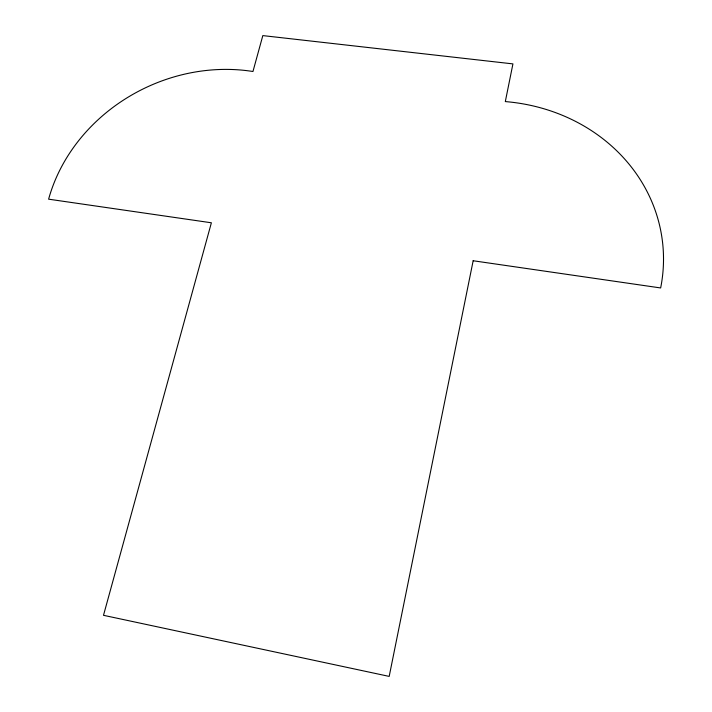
<?xml version="1.0" encoding="UTF-8"?>
<svg xmlns="http://www.w3.org/2000/svg" width="712" height="712" viewBox="0 0 712 712"><rect width="100%" height="100%" fill="white"/><g stroke="black" fill="none" stroke-linecap="round" stroke-linejoin="round"><path stroke-width="1.07" d="M473.16 260.752L389.188 676.4L103.498 615.31L211.384 222.785L48.612 199.173A169.429 148.701 -25.9 0 1 252.956 71.503L262.826 35.6L512.934 63.893L505.315 101.585A178.4 161.508 -6.5 0 1 660.656 287.951L473.16 260.752"/></g></svg>
